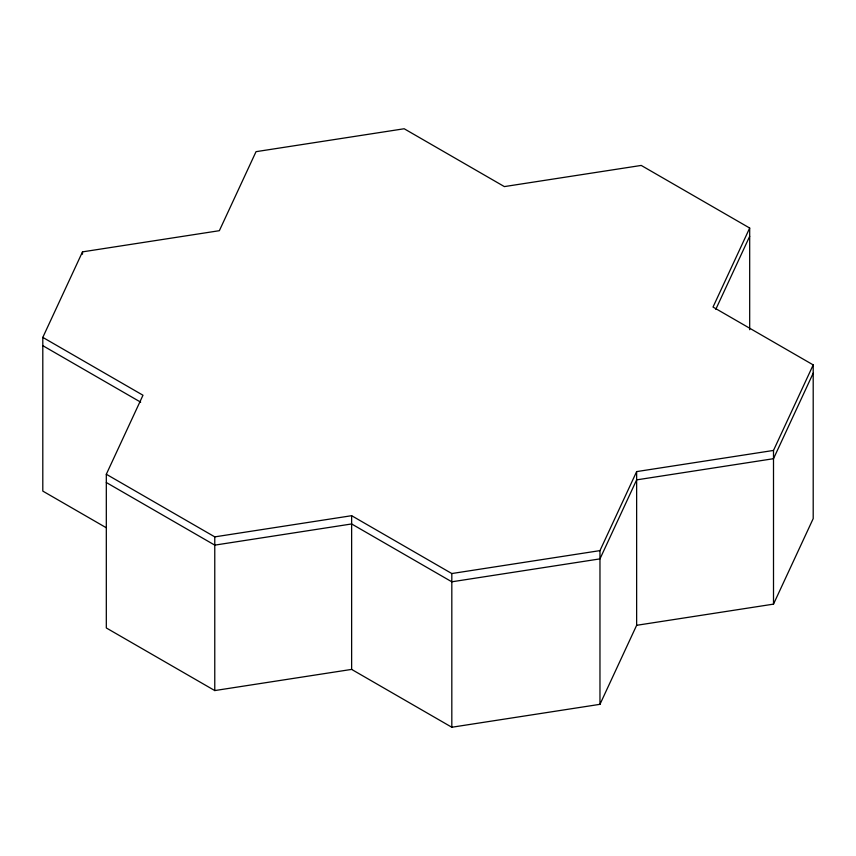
<?xml version="1.0" encoding="UTF-8"?>
<svg xmlns="http://www.w3.org/2000/svg" width="856" height="856" viewBox="0 0 856 856"><rect width="100%" height="100%" fill="white"/><g stroke="black" fill="none" stroke-linecap="round" stroke-linejoin="round"><path stroke-width="1.28" d="M106.133 527.671L42.8 491.098L42.8 337.392L82.497 251.867L219.361 230.692L256.03 151.673L404.182 128.753L504.366 186.597L641.23 165.433L749.685 228.038L749.685 329.71M749.685 228.038L713.016 307.058L813.2 364.902L773.503 450.438L636.639 471.603L636.639 625.308L599.97 704.327L451.818 727.247L351.634 669.403L214.77 690.567L106.315 627.962L106.315 474.256L142.984 395.237L42.8 337.392M599.97 704.327L599.97 550.622L636.639 471.603M715.787 309.337L749.685 236.31M813.2 373.163L773.503 458.698L636.639 479.874L599.97 558.882L451.818 581.802L351.634 523.958L214.77 545.133L106.315 482.517M636.639 625.308L773.503 604.133L813.2 518.608L813.2 364.902M106.315 474.256L214.77 536.873L351.634 515.697L451.818 573.541L599.97 550.622M42.8 345.664L140.684 402.17M773.503 450.438L773.503 604.133M451.818 573.541L451.818 727.247M351.634 515.697L351.634 669.403M214.77 536.873L214.77 690.567M82.497 251.867L82.497 254.221"/></g></svg>
